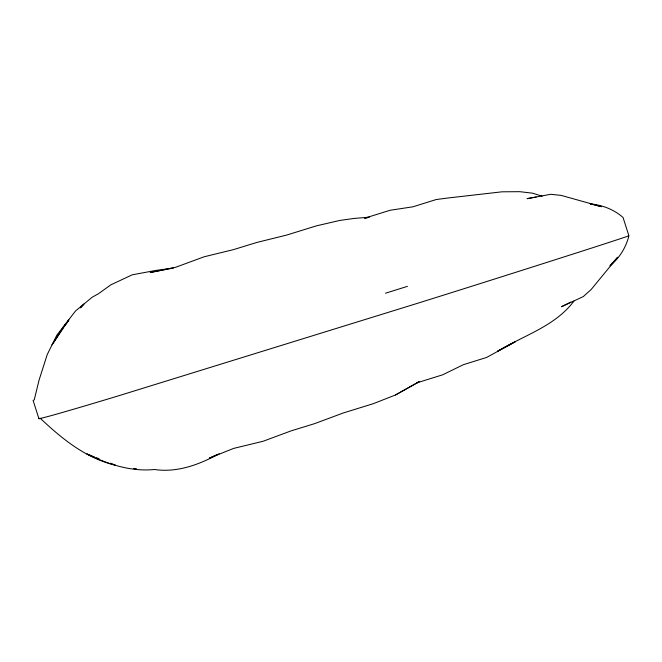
<?xml version="1.0" encoding="UTF-8"?>
<svg xmlns="http://www.w3.org/2000/svg" width="662" height="662" viewBox="0 0 662 662"><rect width="100%" height="100%" fill="white"/><g stroke="black" fill="none" stroke-linecap="round" stroke-linejoin="round"><path stroke-width="0.99" d="M63.825 327.384L52.066 344.819L62.236 328.824L68.873 319.912L64.95 325.721M573.913 301.111C555.161 326.3 523.253 335.568 497.394 351.381L515.16 341.799L486.611 357.447L463.334 364.712L442.63 374.824L417.101 382.768L418.732 381.858M64.189 326.027L68.443 320.756M80.516 307.855L83.9 304.073L80.491 307.681M418.938 381.875L395.487 394.974L373.285 403.688L343.379 412.939L314.607 423.639L291.131 430.863L263.104 441.264L233.661 448.397L209.399 458.104L217.525 454.364M395.487 394.974L419.278 381.569M570.793 302.095L561.542 306.696L583.305 296.576L591.158 289.501L617.687 257.22L609.934 265.826C619.475 257.998 625.913 247.737 628.9 235.796L623.058 217.492C613.757 209.349 602.403 205.063 590.165 203.888L601.559 206.693L561.128 195.381L550.668 194.305L527.06 198.658L536.203 197.053M219.18 453.76C199.436 464.509 177.383 472.875 154.536 469.515C130.828 471.849 107.923 464.285 86.896 453.95L94.443 456.921M385.499 293.216L407.436 286.356M628.652 235.829L626.666 236.599A71.157 0.621 -17.7 0 1 576.478 252.934A249.193 2.176 -17.7 0 1 487.803 281.176L473.496 285.703A249.193 2.176 -17.7 0 1 419.683 302.633L118.349 395.876A681.694 5.95 -17.7 0 1 77.164 408.181L68.956 410.572A681.694 5.95 -17.7 0 1 49.559 416.092L39.836 418.632A232.453 2.027 -17.7 0 1 40.092 418.136C61.707 438.484 85.621 458.228 115.205 465.088L110.488 463.234M367.344 217.848L364.588 218.212L390.108 210.268L412.939 206.801L436.217 199.535L448.431 197.946L502.086 191.806L519.836 191.682L532.629 193.188L542.137 196.192M369.454 217.169L354.427 218.394L339.788 220.446L316.527 225.825L286.613 235.084L256.79 242.458L233.305 249.673L204.219 256.757L175.835 267.216L150.175 272.529L173.593 268.002L155.429 270.493L132.193 274.829L110.777 284.875L98.439 293.754L92.299 297.147L75.501 310.999L56.899 335.071L47.234 354.567L39.066 380.087L34.258 399.856L33.1 400.427L38.934 418.715M133.633 468.464L136.579 469.135L133.592 468.406M96.329 457.665L99.159 458.774"/></g></svg>
